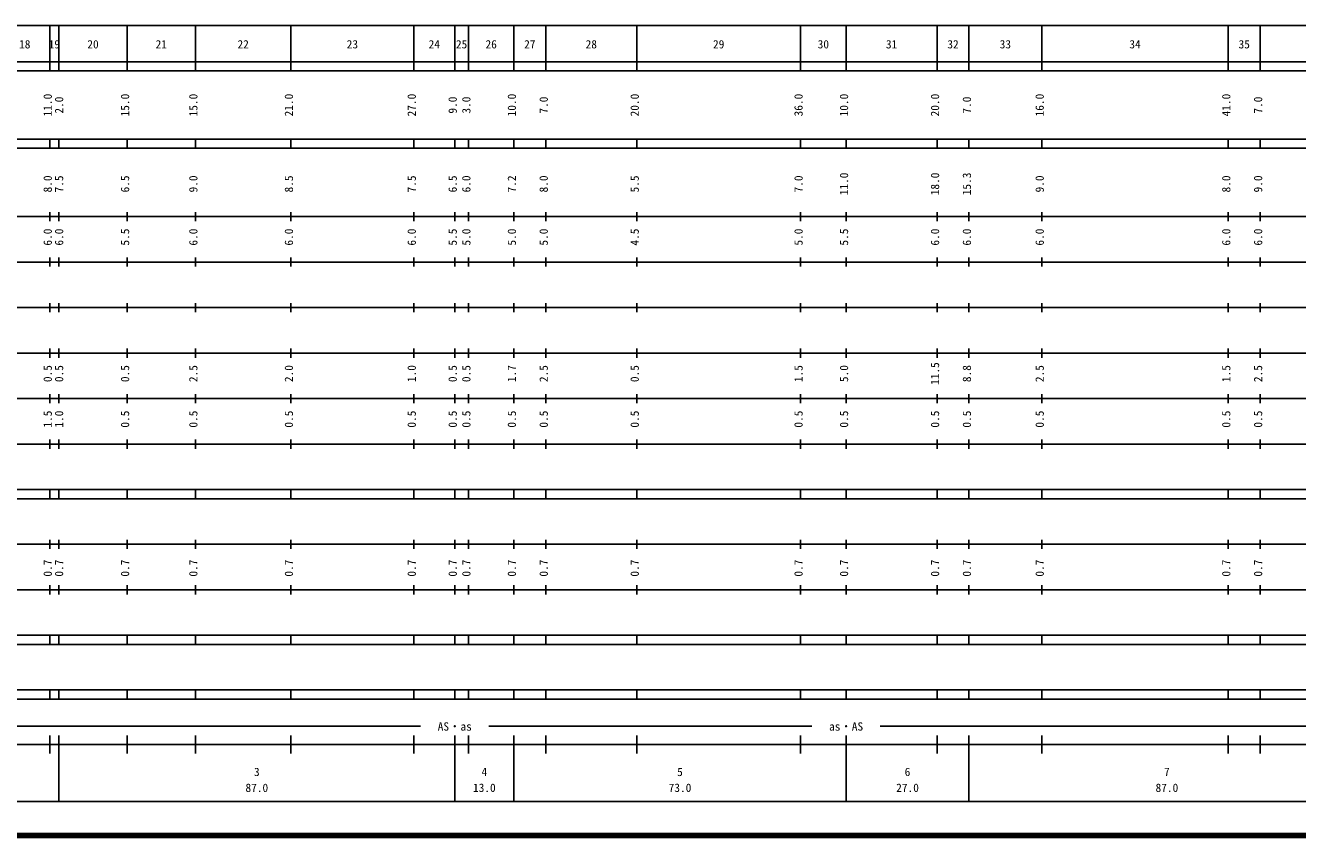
# Model space of a CAD drawing. Units: millimetres on the paper, enlarged 1000 times. Extents: x 40000 to 680000, y 20000 to 380000.
# Drawn here: x 260651 to 540216, y 20000 to 198000 of the extents above; entities that cross this region are included whole.
import ezdxf
from ezdxf.enums import TextEntityAlignment as Align

# ---------------------------------------------------------------- set-up
doc = ezdxf.new("R2010")
doc.units = ezdxf.units.MM
doc.header["$LTSCALE"] = 1000
doc.layers.add('M-TTL', color=2, linetype='Continuous', lineweight=140)
doc.layers.add('M-TTL-BAND', color=7, linetype='Continuous', lineweight=25)
doc.styles.add('ＭＳ ゴシック', font='')
doc.styles.get('ＭＳ ゴシック').set_extended_font_data('MS Gothic')

msp = doc.modelspace()

# ---------------------------------------------------------------- linework, layer by layer
at = {"layer": 'M-TTL'}
msp.add_line((40000, 20000), (680000, 20000), dxfattribs=at)
at = {"layer": 'M-TTL-BAND'}
for p, q in [((68000, 198000), (579000, 198000)), ((266000, 188000), (266000, 198000)), ((268000, 188000), (268000, 198000)), ((283000, 188000), (283000, 198000)), ((298000, 188000), (298000, 198000)), ((319000, 188000), (319000, 198000)), ((346000, 188000), (346000, 198000)), ((355000, 188000), (355000, 198000)), ((358000, 188000), (358000, 198000)), ((368000, 188000), (368000, 198000)), ((375000, 188000), (375000, 198000)), ((395000, 188000), (395000, 198000)), ((431000, 188000), (431000, 198000)), ((441000, 188000), (441000, 198000)), ((461000, 188000), (461000, 198000)), ((468000, 188000), (468000, 198000)), ((484000, 188000), (484000, 198000)), ((525000, 188000), (525000, 198000)), ((532000, 188000), (532000, 198000)), ((40000, 190000), (579000, 190000)), ((40000, 188000), (579000, 188000)), ((40000, 173000), (579000, 173000)), ((40000, 171000), (579000, 171000)), ((266000, 171000), (266000, 173000)), ((268000, 171000), (268000, 173000)), ((283000, 171000), (283000, 173000)), ((298000, 171000), (298000, 173000)), ((319000, 171000), (319000, 173000)), ((346000, 171000), (346000, 173000)), ((355000, 171000), (355000, 173000)), ((358000, 171000), (358000, 173000)), ((368000, 171000), (368000, 173000)), ((375000, 171000), (375000, 173000)), ((395000, 171000), (395000, 173000)), ((431000, 171000), (431000, 173000)), ((441000, 171000), (441000, 173000)), ((461000, 171000), (461000, 173000)), ((468000, 171000), (468000, 173000)), ((484000, 171000), (484000, 173000)), ((525000, 171000), (525000, 173000)), ((532000, 171000), (532000, 173000)), ((266000, 155000), (266000, 157000)), ((268000, 155000), (268000, 157000)), ((283000, 155000), (283000, 157000)), ((298000, 155000), (298000, 157000)), ((319000, 155000), (319000, 157000)), ((346000, 155000), (346000, 157000)), ((355000, 155000), (355000, 157000)), ((358000, 155000), (358000, 157000)), ((368000, 155000), (368000, 157000)), ((375000, 155000), (375000, 157000)), ((395000, 155000), (395000, 157000)), ((431000, 155000), (431000, 157000)), ((441000, 155000), (441000, 157000)), ((461000, 155000), (461000, 157000)), ((468000, 155000), (468000, 157000)), ((484000, 155000), (484000, 157000)), ((525000, 155000), (525000, 157000)), ((532000, 155000), (532000, 157000)), ((40000, 156000), (579000, 156000)), ((46000, 146000), (579000, 146000)), ((266000, 145000), (266000, 147000)), ((268000, 145000), (268000, 147000)), ((283000, 145000), (283000, 147000)), ((298000, 145000), (298000, 147000)), ((319000, 145000), (319000, 147000)), ((346000, 145000), (346000, 147000)), ((355000, 145000), (355000, 147000)), ((358000, 145000), (358000, 147000)), ((368000, 145000), (368000, 147000)), ((375000, 145000), (375000, 147000)), ((395000, 145000), (395000, 147000)), ((431000, 145000), (431000, 147000)), ((441000, 145000), (441000, 147000)), ((461000, 145000), (461000, 147000)), ((468000, 145000), (468000, 147000)), ((484000, 145000), (484000, 147000)), ((525000, 145000), (525000, 147000)), ((532000, 145000), (532000, 147000)), ((266000, 135000), (266000, 137000)), ((268000, 135000), (268000, 137000)), ((283000, 135000), (283000, 137000)), ((298000, 135000), (298000, 137000)), ((319000, 135000), (319000, 137000)), ((346000, 135000), (346000, 137000)), ((355000, 135000), (355000, 137000)), ((358000, 135000), (358000, 137000)), ((368000, 135000), (368000, 137000)), ((375000, 135000), (375000, 137000)), ((395000, 135000), (395000, 137000)), ((431000, 135000), (431000, 137000)), ((441000, 135000), (441000, 137000)), ((461000, 135000), (461000, 137000)), ((468000, 135000), (468000, 137000)), ((484000, 135000), (484000, 137000)), ((525000, 135000), (525000, 137000)), ((532000, 135000), (532000, 137000)), ((52000, 136000), (579000, 136000)), ((46000, 126000), (579000, 126000)), ((266000, 125000), (266000, 127000)), ((268000, 125000), (268000, 127000)), ((283000, 125000), (283000, 127000)), ((298000, 125000), (298000, 127000)), ((319000, 125000), (319000, 127000)), ((346000, 125000), (346000, 127000)), ((355000, 125000), (355000, 127000)), ((358000, 125000), (358000, 127000)), ((368000, 125000), (368000, 127000)), ((375000, 125000), (375000, 127000)), ((395000, 125000), (395000, 127000)), ((431000, 125000), (431000, 127000)), ((441000, 125000), (441000, 127000)), ((461000, 125000), (461000, 127000)), ((468000, 125000), (468000, 127000)), ((484000, 125000), (484000, 127000)), ((525000, 125000), (525000, 127000)), ((532000, 125000), (532000, 127000)), ((52000, 116000), (579000, 116000)), ((266000, 115000), (266000, 117000)), ((268000, 115000), (268000, 117000)), ((283000, 115000), (283000, 117000)), ((298000, 115000), (298000, 117000)), ((319000, 115000), (319000, 117000)), ((346000, 115000), (346000, 117000)), ((355000, 115000), (355000, 117000)), ((358000, 115000), (358000, 117000)), ((368000, 115000), (368000, 117000)), ((375000, 115000), (375000, 117000)), ((395000, 115000), (395000, 117000)), ((431000, 115000), (431000, 117000)), ((441000, 115000), (441000, 117000)), ((461000, 115000), (461000, 117000)), ((468000, 115000), (468000, 117000)), ((484000, 115000), (484000, 117000)), ((525000, 115000), (525000, 117000)), ((532000, 115000), (532000, 117000)), ((266000, 105000), (266000, 107000)), ((268000, 105000), (268000, 107000)), ((283000, 105000), (283000, 107000)), ((298000, 105000), (298000, 107000)), ((319000, 105000), (319000, 107000)), ((346000, 105000), (346000, 107000)), ((355000, 105000), (355000, 107000)), ((358000, 105000), (358000, 107000)), ((368000, 105000), (368000, 107000)), ((375000, 105000), (375000, 107000)), ((395000, 105000), (395000, 107000)), ((431000, 105000), (431000, 107000)), ((441000, 105000), (441000, 107000)), ((461000, 105000), (461000, 107000)), ((468000, 105000), (468000, 107000)), ((484000, 105000), (484000, 107000)), ((525000, 105000), (525000, 107000)), ((532000, 105000), (532000, 107000)), ((46000, 106000), (579000, 106000)), ((40000, 96000), (579000, 96000)), ((266000, 94000), (266000, 96000)), ((268000, 94000), (268000, 96000)), ((283000, 94000), (283000, 96000)), ((298000, 94000), (298000, 96000)), ((319000, 94000), (319000, 96000)), ((346000, 94000), (346000, 96000)), ((355000, 94000), (355000, 96000)), ((358000, 94000), (358000, 96000)), ((368000, 94000), (368000, 96000)), ((375000, 94000), (375000, 96000)), ((395000, 94000), (395000, 96000)), ((431000, 94000), (431000, 96000)), ((441000, 94000), (441000, 96000)), ((461000, 94000), (461000, 96000)), ((468000, 94000), (468000, 96000)), ((484000, 94000), (484000, 96000)), ((525000, 94000), (525000, 96000)), ((532000, 94000), (532000, 96000)), ((40000, 94000), (579000, 94000)), ((49000, 84000), (579000, 84000)), ((266000, 83000), (266000, 85000)), ((268000, 83000), (268000, 85000)), ((283000, 83000), (283000, 85000)), ((298000, 83000), (298000, 85000)), ((319000, 83000), (319000, 85000)), ((346000, 83000), (346000, 85000)), ((355000, 83000), (355000, 85000)), ((358000, 83000), (358000, 85000)), ((368000, 83000), (368000, 85000)), ((375000, 83000), (375000, 85000)), ((395000, 83000), (395000, 85000)), ((431000, 83000), (431000, 85000)), ((441000, 83000), (441000, 85000)), ((461000, 83000), (461000, 85000)), ((468000, 83000), (468000, 85000)), ((484000, 83000), (484000, 85000)), ((525000, 83000), (525000, 85000)), ((532000, 83000), (532000, 85000)), ((40000, 74000), (579000, 74000)), ((266000, 73000), (266000, 75000)), ((268000, 73000), (268000, 75000)), ((283000, 73000), (283000, 75000)), ((298000, 73000), (298000, 75000)), ((319000, 73000), (319000, 75000)), ((346000, 73000), (346000, 75000)), ((355000, 73000), (355000, 75000)), ((358000, 73000), (358000, 75000)), ((368000, 73000), (368000, 75000)), ((375000, 73000), (375000, 75000)), ((395000, 73000), (395000, 75000)), ((431000, 73000), (431000, 75000)), ((441000, 73000), (441000, 75000)), ((461000, 73000), (461000, 75000)), ((468000, 73000), (468000, 75000)), ((484000, 73000), (484000, 75000)), ((525000, 73000), (525000, 75000)), ((532000, 73000), (532000, 75000)), ((40000, 64000), (579000, 64000)), ((40000, 62000), (579000, 62000)), ((266000, 62000), (266000, 64000)), ((268000, 62000), (268000, 64000)), ((283000, 62000), (283000, 64000)), ((298000, 62000), (298000, 64000)), ((319000, 62000), (319000, 64000)), ((346000, 62000), (346000, 64000)), ((355000, 62000), (355000, 64000)), ((358000, 62000), (358000, 64000)), ((368000, 62000), (368000, 64000)), ((375000, 62000), (375000, 64000)), ((395000, 62000), (395000, 64000)), ((431000, 62000), (431000, 64000)), ((441000, 62000), (441000, 64000)), ((461000, 62000), (461000, 64000)), ((468000, 62000), (468000, 64000)), ((484000, 62000), (484000, 64000)), ((525000, 62000), (525000, 64000)), ((532000, 62000), (532000, 64000)), ((40000, 52000), (579000, 52000)), ((266000, 50000), (266000, 52000)), ((268000, 50000), (268000, 52000)), ((283000, 50000), (283000, 52000)), ((298000, 50000), (298000, 52000)), ((319000, 50000), (319000, 52000)), ((346000, 50000), (346000, 52000)), ((355000, 50000), (355000, 52000)), ((358000, 50000), (358000, 52000)), ((368000, 50000), (368000, 52000)), ((375000, 50000), (375000, 52000)), ((395000, 50000), (395000, 52000)), ((431000, 50000), (431000, 52000)), ((441000, 50000), (441000, 52000)), ((461000, 50000), (461000, 52000)), ((468000, 50000), (468000, 52000)), ((484000, 50000), (484000, 52000)), ((525000, 50000), (525000, 52000)), ((532000, 50000), (532000, 52000)), ((40000, 50000), (579000, 50000)), ((71000, 44000), (347500, 44000)), ((266000, 38000), (266000, 42000)), ((268000, 27500), (268000, 42000)), ((283000, 38000), (283000, 42000)), ((298000, 38000), (298000, 42000)), ((319000, 38000), (319000, 42000)), ((346000, 38000), (346000, 42000)), ((355000, 27500), (355000, 42000)), ((358000, 38000), (358000, 42000)), ((362500, 44000), (433500, 44000)), ((368000, 27500), (368000, 42000)), ((375000, 38000), (375000, 42000)), ((395000, 38000), (395000, 42000)), ((431000, 38000), (431000, 42000)), ((441000, 27500), (441000, 42000)), ((448500, 44000), (552000, 44000)), ((461000, 38000), (461000, 42000)), ((468000, 27500), (468000, 42000)), ((484000, 38000), (484000, 42000)), ((525000, 38000), (525000, 42000)), ((532000, 38000), (532000, 42000)), ((40000, 40000), (579000, 40000)), ((68000, 27500), (579000, 27500))]:
    msp.add_line(p, q, dxfattribs=at)

# ---------------------------------------------------------------- texts
at = {"layer": 'M-TTL-BAND', "style": 'ＭＳ ゴシック'}
for s, p in [('18', (260500, 192405)), ('19', (267000, 192405)), ('20', (275500, 192405)), ('21', (290500, 192405)), ('22', (308500, 192405)), ('23', (332500, 192405)), ('24', (350500, 192405)), ('25', (356500, 192405)), ('26', (363000, 192405)), ('27', (371500, 192405)), ('28', (385000, 192405)), ('29', (413000, 192405)), ('30', (436000, 192405)), ('31', (451000, 192405)), ('32', (464500, 192405)), ('33', (476000, 192405)), ('34', (504500, 192405)), ('35', (528500, 192405)), ('AS・as', (355000, 42500)), ('as・AS', (441000, 42500)), ('3', (311500, 32523)), ('4', (361500, 32523)), ('5', (404500, 32523)), ('6', (454500, 32523)), ('7', (511500, 32523)), ('87.0', (311500, 29033)), ('13.0', (361500, 29033)), ('73.0', (404500, 29033)), ('27.0', (454500, 29033)), ('87.0', (511500, 29033))]:
    msp.add_text(s, height=1833, dxfattribs=at).set_placement(p, align=Align.BOTTOM_CENTER)
for s, p in [('11.0', (267000, 180500)), ('2.0', (269500, 180500)), ('15.0', (284000, 180500)), ('15.0', (299000, 180500)), ('21.0', (320000, 180500)), ('27.0', (347000, 180500)), ('9.0', (356000, 180500)), ('3.0', (359000, 180500)), ('10.0', (369000, 180500)), ('7.0', (376000, 180500)), ('20.0', (396000, 180500)), ('36.0', (432000, 180500)), ('10.0', (442000, 180500)), ('20.0', (462000, 180500)), ('7.0', (469000, 180500)), ('16.0', (485000, 180500)), ('41.0', (526000, 180500)), ('7.0', (533000, 180500)), ('11.0', (442000, 163174)), ('18.0', (462000, 163174)), ('15.3', (469000, 163174)), ('8.0', (267000, 163174)), ('7.5', (269500, 163174)), ('6.5', (284000, 163174)), ('9.0', (299000, 163174)), ('8.5', (320000, 163174)), ('7.5', (347000, 163174)), ('6.5', (356000, 163174)), ('6.0', (359000, 163174)), ('7.2', (369000, 163174)), ('8.0', (376000, 163174)), ('5.5', (396000, 163174)), ('7.0', (432000, 163174)), ('9.0', (485000, 163174)), ('8.0', (526000, 163174)), ('9.0', (533000, 163174)), ('6.0', (267000, 151500)), ('6.0', (269500, 151500)), ('5.5', (284000, 151500)), ('6.0', (299000, 151500)), ('6.0', (320000, 151500)), ('6.0', (347000, 151500)), ('5.5', (356000, 151500)), ('5.0', (359000, 151500)), ('5.0', (369000, 151500)), ('5.0', (376000, 151500)), ('4.5', (396000, 151500)), ('5.0', (432000, 151500)), ('5.5', (442000, 151500)), ('6.0', (462000, 151500)), ('6.0', (469000, 151500)), ('6.0', (485000, 151500)), ('6.0', (526000, 151500)), ('6.0', (533000, 151500)), ('0.5', (267000, 121500)), ('0.5', (269500, 121500)), ('0.5', (284000, 121500)), ('2.5', (299000, 121500)), ('2.0', (320000, 121500)), ('1.0', (347000, 121500)), ('0.5', (356000, 121500)), ('0.5', (359000, 121500)), ('1.7', (369000, 121500)), ('2.5', (376000, 121500)), ('0.5', (396000, 121500)), ('1.5', (432000, 121500)), ('5.0', (442000, 121500)), ('11.5', (462000, 121500)), ('8.8', (469000, 121500)), ('2.5', (485000, 121500)), ('1.5', (526000, 121500)), ('2.5', (533000, 121500)), ('1.5', (267000, 111500)), ('1.0', (269500, 111500)), ('0.5', (284000, 111500)), ('0.5', (299000, 111500)), ('0.5', (320000, 111500)), ('0.5', (347000, 111500)), ('0.5', (356000, 111500)), ('0.5', (359000, 111500)), ('0.5', (369000, 111500)), ('0.5', (376000, 111500)), ('0.5', (396000, 111500)), ('0.5', (432000, 111500)), ('0.5', (442000, 111500)), ('0.5', (462000, 111500)), ('0.5', (469000, 111500)), ('0.5', (485000, 111500)), ('0.5', (526000, 111500)), ('0.5', (533000, 111500)), ('0.7', (267000, 78764)), ('0.7', (269500, 78764)), ('0.7', (284000, 78764)), ('0.7', (299000, 78764)), ('0.7', (320000, 78764)), ('0.7', (347000, 78764)), ('0.7', (356000, 78764)), ('0.7', (359000, 78764)), ('0.7', (369000, 78764)), ('0.7', (376000, 78764)), ('0.7', (396000, 78764)), ('0.7', (432000, 78764)), ('0.7', (442000, 78764)), ('0.7', (462000, 78764)), ('0.7', (469000, 78764)), ('0.7', (485000, 78764)), ('0.7', (526000, 78764)), ('0.7', (533000, 78764))]:
    msp.add_text(s, height=1833, rotation=90, dxfattribs=at).set_placement(p, align=Align.BOTTOM_CENTER)

doc.saveas('drawing.dxf')
